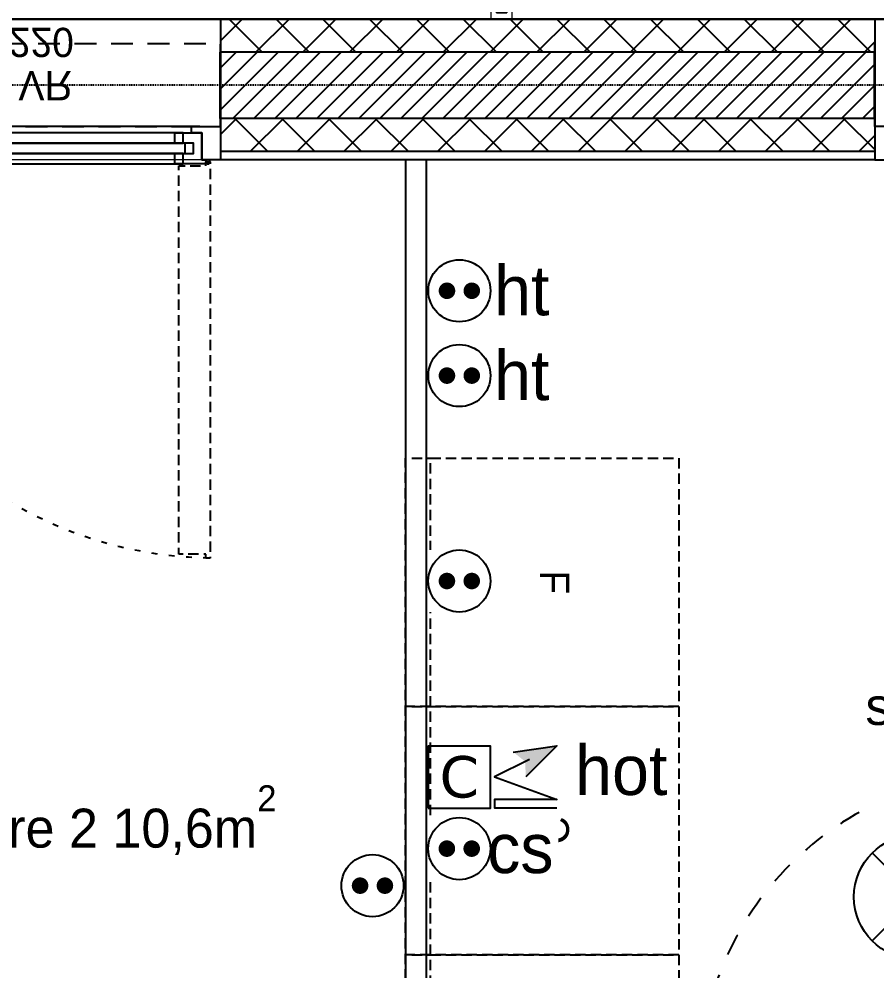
# Model space of a CAD drawing. Header units: centimetres. Extents: x 2648 to 12729, y 1890 to 6224.
# Drawn here: x 10090.4 to 10297.7, y 4687.4 to 4917.4 of the extents above; entities that cross this region are included whole.
import ezdxf

# ---------------------------------------------------------------- set-up
doc = ezdxf.new("R2010")
doc.units = ezdxf.units.CM
for name, pattern in [('Style de ligne -1', [0.41664, 0.20828, -0.20836]), ('Style de ligne -13', [0.147638, 0.098425, -0.049213]), ('Style de ligne -14', [0.147638, 0.098425, -0.049213]), ('Style de ligne -17', [0.347222, 0.20828, -0.138942]), ('Style de ligne -18', [0.164042, 0.054681, -0.109361]), ('Style de ligne -5', [0.20828, 0.069425, -0.138855]), ('VW-01', [0.41656, 0.20828, -0.20828])]:
    doc.linetypes.add(name, pattern=pattern)
for name, color, linetype in [('B aménagement intérieur', 252, 'Continuous'), ('B GÈnÈral_Hatch', 252, 'Continuous'), ('B Général', 252, 'Continuous'), ('C ANNOTATIONS-axes horizontaux', 252, 'Style de ligne -1'), ('C ANNOTATIONS-PMR', 252, 'Style de ligne -5'), ('C ANNOTATIONS-prestations', 252, 'Continuous'), ('C ANNOTATIONS-texte', 252, 'Continuous'), ('D SURFACES-shab', 252, 'Continuous')]:
    doc.layers.add(name, color=color, linetype=linetype)
doc.layers.add('B BATI-lumon', color=252, linetype='Continuous', lineweight=20)
doc.layers.add('prlm-ELEC-CFO', color=10, linetype='Continuous', lineweight=25)
doc.layers.add('prlm-ZEROPLOT', color=254, linetype='Continuous', plot=False)
doc.styles.add('Eurostile', font='Eurosti.TTF')
doc.styles.add('Eurostile (bold)', font='Eurostib.TTF')
doc.styles.add('Eurostile (italic)', font='Eurostib.TTF')
doc.styles.add('prlm-elec-cfo', font='comic.ttf', dxfattribs={"height": 12})
doc.styles.add('prlm-sejc', font='arial.ttf', dxfattribs={"height": 20})
doc.styles.get("Standard").update_dxf_attribs({"font": 'isocp.shx', "height": 15})
pattern_1 = [(-135, (0, 0), (5.656854, -5.656854), []), (-45, (0, 0), (-5.656854, -5.656854), [])]

# ---------------------------------------------------------------- blocks, each defined once
blk = doc.blocks.new('B 80.Groupe-10-1')
at = {"layer": 'B Général', "linetype": 'Continuous', "flags": 128}
blk.add_lwpolyline([(11031.39, 4893.39), (10859.39, 4893.39), (10859.39, 4917.39), (9810.48, 4917.39), (9810.48, 5110.34), (11031.39, 5110.34)], close=True, dxfattribs=at)
blk = doc.blocks.new('B 80.Rond 150_PMR')
at = {"layer": 'B Général', "linetype": 'VW-01', "ltscale": 25.4}
blk.add_circle((0, 0), 75, dxfattribs=at)
at = {"layer": 'B Général', "insert": (-61.5, 0), "char_height": 7.059, "attachment_point": 5, "rotation": 90, "line_spacing_factor": 0.894142, "style": 'Eurostile (italic)'}
blk.add_mtext('Ø 150 PMR', dxfattribs=at)
blk = doc.blocks.new('B 80.Lave Vaisselle')
at = {"layer": 'B Général', "linetype": 'Style de ligne -13', "ltscale": 25.4, "flags": 128}
blk.add_lwpolyline([(-30, 30), (-30, 36), (30, 36), (30, 30)], dxfattribs=at)
blk.add_lwpolyline([(-30, 30), (30, 30), (30, -30), (-30, -30)], close=True, dxfattribs=at)
at = {"layer": 'B Général', "insert": (0, 0), "char_height": 7.059, "attachment_point": 5, "line_spacing_factor": 0.894142, "style": 'Eurostile'}
blk.add_mtext('LV', dxfattribs=at)
blk = doc.blocks.new('B 80.Cuisson')
at = {"layer": 'B Général', "linetype": 'Style de ligne -13', "ltscale": 25.4, "flags": 128}
blk.add_lwpolyline([(-30, 30), (-30, 36), (30, 36), (30, 30)], dxfattribs=at)
blk.add_lwpolyline([(-30, 30), (30, 30), (30, -30), (-30, -30)], close=True, dxfattribs=at)
at = {"layer": 'B Général', "insert": (0, 0), "char_height": 7.06, "attachment_point": 5, "line_spacing_factor": 0.894142, "style": 'Eurostile'}
blk.add_mtext('C', dxfattribs=at)
blk = doc.blocks.new('B 80.Frigo')
at = {"layer": 'B Général', "linetype": 'Style de ligne -13', "ltscale": 25.4, "flags": 128}
blk.add_lwpolyline([(-30, 30), (30, 30), (30, -30), (-30, -30)], close=True, dxfattribs=at)
blk.add_lwpolyline([(30, -30), (30, -36), (-30, -36), (-30, -30)], dxfattribs=at)
at = {"layer": 'B Général', "insert": (0, 0), "char_height": 7.06, "attachment_point": 5, "line_spacing_factor": 0.894142, "style": 'Eurostile'}
blk.add_mtext('F', dxfattribs=at)
blk = doc.blocks.new('B 80.T3 BS 107 (2D)')
at = {"layer": 'B Général', "linetype": 'Continuous'}
for p, q in [((-143.3, -328.51), (-143.3, 43.58)), ((-143.3, -328.51), (-143.3, 43.58)), ((-138.3, -328.51), (-138.3, 43.58)), ((-138.3, -328.51), (-138.3, 43.58))]:
    blk.add_line(p, q, dxfattribs=at)
at = {"layer": 'D SURFACES-shab', "lineweight": 18, "flags": 128}
for points in [[(-138.3, 43.58), (-69.24, 43.59), (-69.27, 129.5), (78.3, 129.5), (78.3, 43.58), (498.3, 43.58), (498.3, -328.51), (-138.3, -328.51)], [(-498.3, -60.35), (-267.3, -60.35), (-267.3, 29.48), (-143.3, 29.48), (-143.3, -328.51), (-498.3, -328.51)]]:
    blk.add_lwpolyline(points, close=True, dxfattribs=at)
at = {"layer": 'B Général', "xscale": -1}
for name, p, rotation in [('B 80.Lave Vaisselle', (-107.3, -106.42), 90), ('B 80.Cuisson', (-107.3, -166.42), 90), ('B 80.Frigo', (-107.3, -226.42), 270)]:
    blk.add_blockref(name, p, dxfattribs=dict(at, rotation=rotation))
at = {"layer": 'C ANNOTATIONS-PMR', "ltscale": 25.4, "rotation": 270}
blk.add_blockref('B 80.Rond 150_PMR', (2.7, -105.23), dxfattribs=at)
blk = doc.blocks.new('B 80.PF 100.220 + VR')
at = {"layer": 'B Général', "linetype": 'Continuous'}
for p, q in [((-50, 7), (-50, 17)), ((50, 7), (50, 17))]:
    blk.add_line(p, q, dxfattribs=at)
at = {"layer": 'B Général', "linetype": 'Continuous', "lineweight": 35}
for p, q in [((-50, 7), (-50, -9)), ((50, 7), (50, -9))]:
    blk.add_line(p, q, dxfattribs=at)
at = {"layer": 'B Général'}
blk.add_line((45, 9), (-45, 9), dxfattribs=at)
at = {"layer": 'B Général', "linetype": 'Style de ligne -14', "ltscale": 25.4, "flags": 128}
blk.add_lwpolyline([(47.5, 113.27), (46.5, 113.27), (46.5, 112.27), (40, 112.27), (40, 18.5), (46.5, 18.5), (46.5, 17.5), (47.5, 17.5)], close=True, dxfattribs=at)
at = {"layer": 'B Général', "flags": 128}
for points in [[(-43, 10.5), (-43, 9), (-50, 9), (-50, 17), (-45.5, 17), (-45.5, 10.5)], [(-41, 18), (41, 18), (41, 15.5), (-41, 15.5)], [(43, 10.5), (43, 9), (50, 9), (50, 17), (45.5, 17), (45.5, 10.5)], [(-43.5, 15.5), (43.5, 15.5), (43.5, 13), (-43.5, 13)], [(-41, 13), (41, 13), (41, 10.5), (-41, 10.5)]]:
    blk.add_lwpolyline(points, close=True, dxfattribs=at)
at = {"layer": 'B Général', "linetype": 'Continuous', "flags": 128}
for points in [[(-39, 15.5), (-41.5, 15.5), (-41.5, 13), (-39, 13), (-39, 10.5), (-45.5, 10.5), (-45.5, 17), (-46.5, 17), (-46.5, 18), (-39, 18)], [(39, 15.5), (41.5, 15.5), (41.5, 13), (39, 13), (39, 10.5), (45.5, 10.5), (45.5, 17), (46.5, 17), (46.5, 18), (39, 18)]]:
    blk.add_lwpolyline(points, close=True, dxfattribs=at)
at = {"layer": 'B Général', "linetype": 'Style de ligne -17', "ltscale": 25.4, "flags": 128}
blk.add_lwpolyline([(-50, 9), (50, 9), (50, -11), (-50, -11)], close=True, dxfattribs=at)
at = {"layer": 'B Général', "flags": 128}
blk.add_lwpolyline([(-50, -9), (-50, -17), (50, -17), (50, -9)], dxfattribs=at)
at = {"layer": 'B Général'}
blk.add_circle((47, 17.5), 0.5, dxfattribs=at)
at = {"layer": 'B Général', "linetype": 'Style de ligne -18', "ltscale": 25.4}
blk.add_arc((48.78, 15.78), 97.5, 90.8973, 179.2823, dxfattribs=at)
at = {"layer": 'B Général', "insert": (-21.61, 2.65), "char_height": 7.059, "attachment_point": 1, "rotation": 360, "line_spacing_factor": 0.894142, "style": 'Eurostile'}
blk.add_mtext('PF + VR', dxfattribs=at)
at = {"layer": 'C ANNOTATIONS-prestations', "attachment_point": 1, "rotation": 360, "line_spacing_factor": 0.894142}
for s, insert, char_height, style in [('1', (-41.14, -4.77), 9.41, 'Eurostile (bold)'), ('100x220', (-21.61, -7.83), 7.059, 'Eurostile')]:
    blk.add_mtext(s, dxfattribs=dict(at, insert=insert, char_height=char_height, style=style))
blk = doc.blocks.new('B 80.Groupe-51-1')
at = {"layer": 'B BATI-lumon', "linetype": 'Continuous', "flags": 128}
for points in [[(10204.5, 5110.29), (10204.5, 5106.79), (10205.74, 5106.79), (10205.74, 5108.72), (10208.24, 5108.72), (10208.24, 5106.79), (10209.5, 5106.79), (10209.5, 5110.29), (10205.5, 5110.29), (10205.5, 5110.29)], [(10205.74, 4918.92), (10205.74, 5108.72), (10206.99, 5108.72), (10206.99, 4918.92)], [(10206.99, 4918.92), (10206.99, 5108.72), (10208.24, 5108.72), (10208.24, 4918.92)], [(10204.5, 4917.34), (10204.5, 4920.84), (10205.74, 4920.84), (10205.74, 4918.92), (10208.24, 4918.92), (10208.24, 4920.84), (10209.5, 4920.84), (10209.5, 4917.34), (10205.5, 4917.34), (10205.5, 4917.34)]]:
    blk.add_lwpolyline(points, close=True, dxfattribs=at)
blk = doc.blocks.new('B 80.Groupe-60-1')
at = {"layer": 'B BATI-lumon'}
blk.add_blockref('B 80.Groupe-51-1', (0, 0), dxfattribs=at)
blk = doc.blocks.new('B 80.Groupe-109-1')
at = {"layer": 'B BATI-lumon'}
blk.add_blockref('B 80.Groupe-60-1', (0, 0), dxfattribs=at)
blk = doc.blocks.new('xi.hot')
at = {"layer": 'prlm-ELEC-CFO', "lineweight": 5}
blk.add_hatch(color=0, dxfattribs=at).paths.add_polyline_path([(-3, 6), (-0.1, 3.7), (0, 0), (7.5, 7.5)])
at = {"layer": 'prlm-ELEC-CFO', "color": 0}
for points in [[(-3, 6), (7.5, 7.5), (0, 0)], [(0.95, 4.23), (-7.5, 0), (7.5, -5.5), (-7.5, -5.5), (-7.5, -7.5), (7.5, -7.5)]]:
    blk.add_lwpolyline(points, dxfattribs=at)
blk = doc.blocks.new('xi.PCS')
at = {"color": 0, "lineweight": 5}
blk.add_wipeout([(-7.5, -7.5), (7.5, -7.5), (7.5, 7.5), (-7.5, 7.5)], dxfattribs=at).dxf.layer = 'prlm-ELEC-CFO'
at = {"layer": 'prlm-ELEC-CFO', "color": 0, "linetype": 'ByBlock', "lineweight": 5, "const_width": 2}
for points in [[(-4, 0, 1), (-2, 0, 1)], [(2, 0, 1), (4, 0, 1)]]:
    blk.add_lwpolyline(points, format="xyb", close=True, dxfattribs=at)
at = {"layer": 'prlm-ELEC-CFO', "color": 0, "linetype": 'ByBlock', "lineweight": -2}
blk.add_circle((0, 0), 7.5, dxfattribs=at)
blk = doc.blocks.new('xi.SF32')
at = {"layer": 'prlm-ELEC-CFO', "color": 0, "flags": 128}
blk.add_lwpolyline([(-7.5, -7.5), (7.5, -7.5), (7.5, 7.5), (-7.5, 7.5)], close=True, dxfattribs=at)
at = {"layer": 'prlm-ELEC-CFO', "color": 0, "linetype": 'ByBlock', "insert": (0, 0), "char_height": 10, "width": 11.36, "attachment_point": 5}
blk.add_mtext('{\\fVerdana|b0|i0|c0|p34;C}', dxfattribs=at)
blk = doc.blocks.new('xi.PC')
at = {"color": 0, "lineweight": 5}
blk.add_wipeout([(-7.5, -7.5), (7.5, -7.5), (7.5, 7.5), (-7.5, 7.5)], dxfattribs=at).dxf.layer = 'prlm-ELEC-CFO'
at = {"layer": 'prlm-ELEC-CFO', "color": 0, "linetype": 'ByBlock', "lineweight": 5, "const_width": 2}
for points in [[(-4, 0, 1), (-2, 0, 1)], [(2, 0, 1), (4, 0, 1)]]:
    blk.add_lwpolyline(points, format="xyb", close=True, dxfattribs=at)
at = {"layer": 'prlm-ELEC-CFO', "color": 0, "linetype": 'ByBlock', "lineweight": -2}
blk.add_circle((0, 0), 7.5, dxfattribs=at)
blk = doc.blocks.new('xi.PCHT')
at = {"color": 0, "lineweight": 5}
blk.add_wipeout([(-7.5, -7.5), (7.5, -7.5), (7.5, 7.5), (-7.5, 7.5)], dxfattribs=at).dxf.layer = 'prlm-ELEC-CFO'
at = {"layer": 'prlm-ELEC-CFO', "color": 0, "linetype": 'ByBlock', "lineweight": 5, "const_width": 2}
for points in [[(-4, 0, 1), (-2, 0, 1)], [(2, 0, 1), (4, 0, 1)]]:
    blk.add_lwpolyline(points, format="xyb", close=True, dxfattribs=at)
at = {"layer": 'prlm-ELEC-CFO', "color": 0, "linetype": 'ByBlock', "lineweight": -2}
blk.add_circle((0, 0), 7.5, dxfattribs=at)
blk = doc.blocks.new('xi.PTCE')
at = {"layer": 'prlm-ELEC-CFO', "color": 0}
for points in [[(-10.61, 10.61), (10.61, -10.61)], [(10.61, 10.61), (-10.61, -10.61)]]:
    blk.add_lwpolyline(points, dxfattribs=at)
at = {"layer": 'prlm-ELEC-CFO', "color": 0, "linetype": 'ByBlock'}
blk.add_circle((0, 0), 15, dxfattribs=at)
blk = doc.blocks.new('xi.4m²')
at = {"color": 0}
blk.add_wipeout([(-34.54, 20.54), (34.54, 20.54), (34.54, -20.54), (-34.54, -20.54)], dxfattribs=at).dxf.layer = 'prlm-ELEC-CFO'
at = {"layer": 'prlm-ELEC-CFO', "color": 0, "attachment_point": 6, "line_spacing_factor": 0.8, "style": 'prlm-sejc'}
for s, insert, char_height in [('surf cuisine', (30.36, 8.9), 9), ('4 m²', (29.31, -9.19), 13)]:
    blk.add_mtext(s, dxfattribs=dict(at, insert=insert, char_height=char_height))
at = {"layer": 'prlm-ELEC-CFO', "color": 0, "style": 'prlm-sejc', "flags": 8}
blk.add_attdef('?', (-28.3, -16.79), '', height=20, dxfattribs=at)

msp = doc.modelspace()

# ---------------------------------------------------------------- hatches: boundary and pattern name
at = {"layer": 'B GÈnÈral_Hatch', "linetype": 'Continuous'}
h = msp.add_hatch(dxfattribs=at)
h.set_pattern_fill('02_ISOLANT', color=256, angle=-180, style=0, pattern_type=2)
h.set_pattern_definition(pattern_1)
h.paths.add_polyline_path([(10297.178, 4909.389), (10297.178, 4917.389), (10139.037, 4917.389), (10139.037, 4909.389)])
h = msp.add_hatch(dxfattribs=at)
h.set_pattern_fill('50_BETON', color=256, style=0, pattern_type=2)
h.set_pattern_definition([(45, (0, 0), (2.4253472, -2.6458333), [])])
h.paths.add_polyline_path([(10297.178, 4893.389), (10297.178, 4909.389), (10139.037, 4909.389), (10139.037, 4893.389)])
h = msp.add_hatch(dxfattribs=at)
h.set_pattern_fill('02_ISOLANT', color=256, angle=-180, style=0, pattern_type=2)
h.set_pattern_definition(pattern_1)
h.paths.add_polyline_path([(10297.178, 4885.389), (10297.178, 4893.389), (10139.037, 4893.389), (10139.037, 4885.389)])

# ---------------------------------------------------------------- linework, layer by layer
at = {"layer": 'B Général', "linetype": 'Continuous'}
for p, q in [((10297.178, 4917.389), (10139.037, 4917.389)), ((10139.037, 4917.389), (10139.037, 4883.389)), ((10297.178, 4917.389), (10139.037, 4917.389)), ((10297.178, 4917.389), (10297.178, 4883.389)), ((10297.178, 4909.389), (10139.037, 4909.389)), ((10297.178, 4893.389), (10139.037, 4893.389)), ((10297.178, 4885.389), (10139.037, 4885.389)), ((10297.178, 4885.389), (10139.037, 4885.389)), ((10297.178, 4883.389), (10139.037, 4883.389)), ((10297.178, 4883.389), (10139.037, 4883.389))]:
    msp.add_line(p, q, dxfattribs=at)
at = {"layer": 'B Général', "linetype": 'Continuous', "lineweight": 18}
for p, q in [((10297.178, 4909.389), (10139.037, 4909.389)), ((10297.178, 4893.389), (10139.037, 4893.389))]:
    msp.add_line(p, q, dxfattribs=at)
at = {"layer": 'C ANNOTATIONS-axes horizontaux'}
msp.add_line((12370.813, 4901.389), (2960.813, 4901.389), dxfattribs=at)
msp.add_line((12370.813, 4901.389), (2960.813, 4901.389), dxfattribs=at)
at = {"layer": 'D SURFACES-shab', "linetype": 'Continuous', "flags": 128}
msp.add_lwpolyline([(11018.331, 4917.389), (9810.484, 4917.389), (9810.484, 5107.882), (11018.331, 5107.882)], close=True, dxfattribs=at)
at = {"layer": 'prlm-ZEROPLOT'}
for points in [[(8418.485, 4917.388), (11031.388, 4917.388), (11031.388, 5117.389), (8418.485, 5117.389)], [(8418.485, 4917.388), (10859.388, 4917.388), (10859.389, 3517.39), (9818.485, 3517.39), (9818.485, 2192.491), (8418.485, 2192.491)]]:
    msp.add_lwpolyline(points, close=True, dxfattribs=at)

# ---------------------------------------------------------------- block references
at = {"layer": 'B aménagement intérieur', "xscale": -1, "rotation": 180}
msp.add_blockref('B 80.T3 BS 107 (2D)', (10327.092, 4554.878), dxfattribs=at)
at = {"layer": 'B BATI-lumon'}
msp.add_blockref('B 80.Groupe-109-1', (0, 0), dxfattribs=at)
at = {"layer": 'B Général'}
msp.add_blockref('B 80.Groupe-10-1', (0, 0), dxfattribs=at)
at = {"layer": 'B Général', "xscale": -1, "rotation": 180.0000000033345}
msp.add_blockref('B 80.PF 100.220 + VR', (10089.037, 4900.389), dxfattribs=at)
at = {"layer": 'B Général', "rotation": 180.0000000033345}
msp.add_blockref('B 80.PF 100.220 + VR', (10347.178, 4900.389), dxfattribs=at)
at = {"layer": 'prlm-ELEC-CFO'}
for name, p in [('xi.SF32', (10196.772, 4734.193)), ('xi.hot', (10212.812, 4734.263)), ('xi.PTCE', (10307.117, 4705.264))]:
    msp.add_blockref(name, p, dxfattribs=at)

# ---------------------------------------------------------------- texts
at = {"layer": 'C ANNOTATIONS-texte', "insert": (10050, 4732.234), "char_height": 9.412, "width": 133.79623, "attachment_point": 1, "line_spacing_factor": 0.894142, "style": 'Eurostile'}
msp.add_mtext('chambre 2 10,6m{\\H0.6667x;\\S2^ ;}', dxfattribs=at)

# ---------------------------------------------------------------- next in the draw order: block references
at = {"layer": 'prlm-ELEC-CFO'}
for p in [(10196.78, 4781.593), (10175.796, 4707.983)]:
    msp.add_blockref('xi.PC', p, dxfattribs=at)
msp.add_blockref('xi.4m²', (10328.116, 4742.349), dxfattribs=at).add_auto_attribs({'?': '>'})

# ---------------------------------------------------------------- next in the draw order: texts
at = {"layer": 'prlm-ELEC-CFO', "lineweight": 20, "char_height": 12, "line_spacing_factor": 0.8, "style": 'prlm-elec-cfo', "bg_fill": 3, "bg_fill_color": 256, "bg_fill_transparency": 0}
for s, insert, attachment_point, box_fill_scale in [('ht', (10211.867, 4851.727), 5, 1.1), ('ht', (10211.864, 4831.227), 5, 1.1), ('hot', (10235.898, 4741.889), 2, 0.95), ('cs', (10211.514, 4716.927), 5, 1.1)]:
    msp.add_mtext(s, dxfattribs=dict(at, insert=insert, attachment_point=attachment_point, box_fill_scale=box_fill_scale))

# ---------------------------------------------------------------- next in the draw order: block references
at = {"layer": 'prlm-ELEC-CFO'}
for name, p in [('xi.PCHT', (10196.791, 4851.73)), ('xi.PCHT', (10196.788, 4831.229)), ('xi.PCS', (10196.769, 4716.929))]:
    msp.add_blockref(name, p, dxfattribs=at)

doc.saveas('drawing.dxf')
